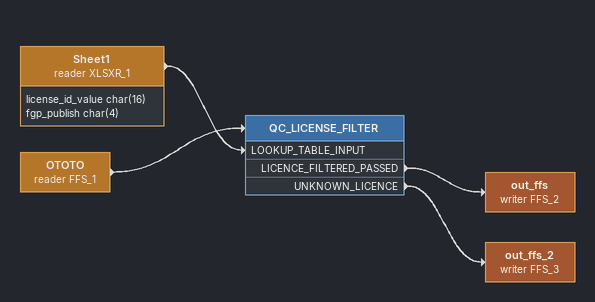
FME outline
Sheet1 (reader XLSXR_1)
    attributes: license_id_value char(16), fgp_publish char(4)
    -> QC_LICENSE_FILTER [LOOKUP_TABLE_INPUT]
OTOTO (reader FFS_1)
    -> QC_LICENSE_FILTER
QC_LICENSE_FILTER
    LICENCE_FILTERED_PASSED -> out_ffs (writer FFS_2)
    UNKNOWN_LICENCE -> out_ffs_2 (writer FFS_3)
out_ffs (writer FFS_2)
out_ffs_2 (writer FFS_3)
